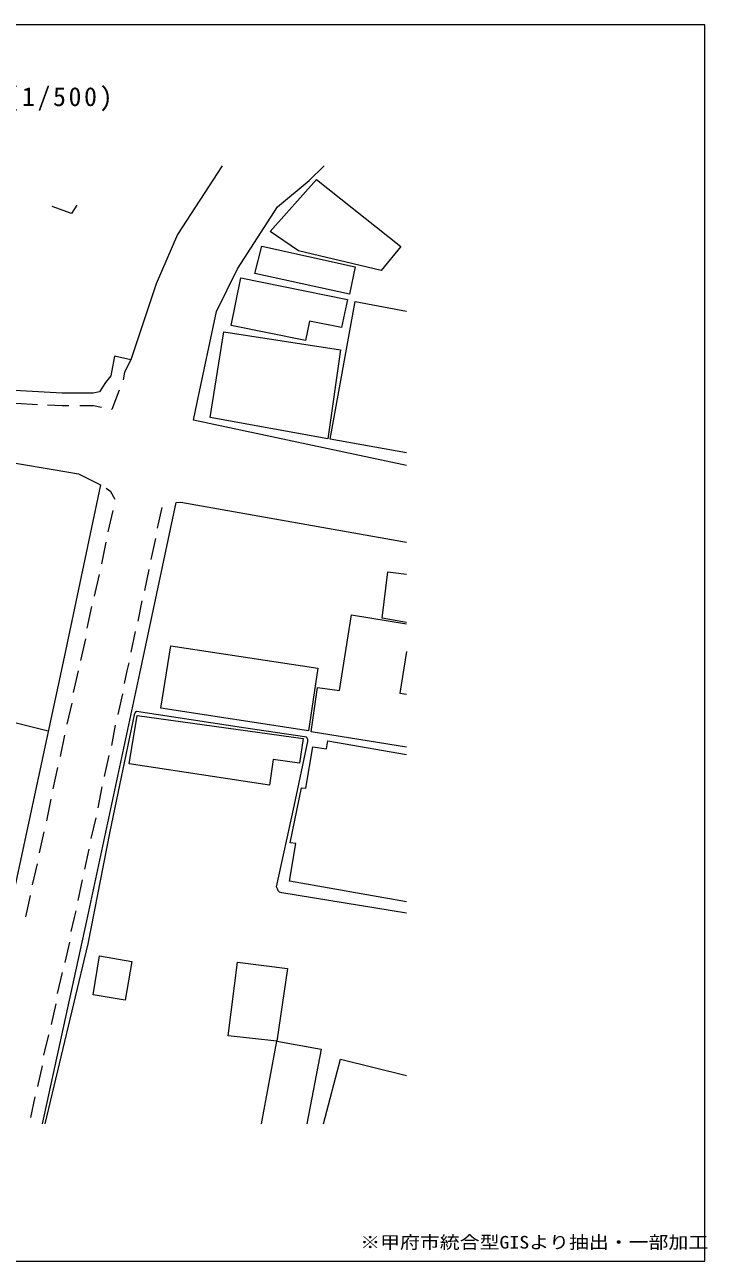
# Model space of a CAD drawing. Units: millimetres, scale not verified. Extents: x -102500 to 102766, y -71500 to 71500.
# Drawn here: x 23860 to 102766, y -71500 to 71500 of the extents above; entities that cross this region are included whole.
import ezdxf
from ezdxf.enums import TextEntityAlignment as Align

# ---------------------------------------------------------------- set-up
doc = ezdxf.new("R2010")
doc.units = ezdxf.units.MM
doc.header["$LTSCALE"] = 500
doc.layers.add('0-0_0', color=7, linetype='Continuous', lineweight=25)
doc.layers.add('0-1_DM2500_H29', color=7, linetype='Continuous', lineweight=18)
doc.styles.add('ＭＳ ゴシック', font='')
doc.styles.get('ＭＳ ゴシック').set_extended_font_data('MS Gothic')

msp = doc.modelspace()

# ---------------------------------------------------------------- linework, layer by layer
at = {"layer": '0-0_0', "color": 8, "lineweight": 18}
msp.add_lwpolyline([(-102500, -71500), (102500, -71500), (102500, 71500), (-102500, 71500)], close=True, dxfattribs=at)
at = {"layer": '0-1_DM2500_H29'}
for p, q in [((46676.3, 55196), (41538.4, 47253.8)), ((56725.9, 53490.8), (58495.4, 55196)), ((25318.1, 27530.3), (22827.4, 27692.3)), ((68007.3, 20522.7), (43360.9, 25788.8)), ((41902.9, 16271.3), (68007.3, 11650.9)), ((33519.4, 12869.3), (34066.1, 15339.8)), ((39715.9, 15663.8), (39169.1, 13274.3)), ((32790.4, 9143.3), (33276.4, 11654.3)), ((38986.9, 12099.8), (38440.1, 9669.8)), ((31939.9, 5417.3), (32486.6, 7928.3)), ((38197.1, 8495.3), (37711.1, 6065.3)), ((37407.4, 4890.8), (36921.4, 2541.8)), ((31089.4, 1731.8), (31636.1, 4202.3)), ((30360.4, -2034.7), (30907.1, 476.3)), ((36617.6, 1326.8), (36131.6, -1062.7)), ((29509.9, -5720.2), (30056.6, -3209.2)), ((28780.9, -9405.7), (29327.6, -6975.7)), ((35159.6, -5882.2), (34612.9, -8271.7)), ((34309.1, -9486.7), (33883.9, -11835.7)), ((27991.1, -13131.7), (28477.1, -10661.2)), ((33580.1, -13010.2), (33033.4, -15440.2)), ((27140.6, -16857.7), (27687.4, -14387.2)), ((32790.4, -16614.7), (32304.4, -19044.7)), ((26411.6, -20583.7), (26897.6, -18072.7)), ((32061.4, -20219.2), (31514.6, -22608.7)), ((25561.1, -24269.2), (26107.9, -21839.2)), ((31271.6, -23823.7), (30785.6, -26172.7)), ((24771.4, -27954.7), (25318.1, -25524.7)), ((30481.9, -27387.7), (29995.9, -29777.2)), ((68007.3, -31258.1), (53566.9, -28886.2)), ((25932.2, -55589.8), (31028.6, -32126.2)), ((31150.1, -34799.2), (26194.2, -55589.8)), ((29023.9, -34596.7), (28477.1, -36945.7)), ((28173.4, -38120.2), (27626.6, -40550.2)), ((27444.4, -41724.7), (26897.6, -44114.2)), ((26593.9, -45329.2), (26047.1, -47678.2)), ((25864.9, -48893.2), (25318.1, -51282.7)), ((25014.4, -52497.7), (24528.4, -54887.2))]:
    msp.add_line(p, q, dxfattribs=at)
at = {"layer": '0-1_DM2500_H29', "color": 8}
for p, q in [((59155.9, 23561.3), (62071.9, 39477.8)), ((62071.9, 39477.8), (68007.3, 38364.9)), ((68007.3, 21981.2), (59155.9, 23561.3)), ((65170.1, 2865.8), (65838.4, 8211.8)), ((65838.4, 8211.8), (68007.3, 7942.5)), ((61646.6, 3270.8), (68007.3, 2220.1)), ((68007.3, 2357), (65170.1, 2865.8)), ((-20858.5, 1670.9), (26583.1, -10160.7)), ((68007.3, -12058.9), (56968.9, -10256.2)), ((58912.9, -11309.2), (68007.3, -12883.9)), ((68007.3, -29926.1), (54478.1, -27549.7)), ((51226.2, -55589.8), (53020.1, -46058.2)), ((53020.1, -46058.2), (58123.1, -46989.7)), ((58123.1, -46989.7), (56486.2, -55589.8)), ((58408.5, -55589.8), (60370.9, -48123.7)), ((60370.9, -48123.7), (68007.3, -49999.3))]:
    msp.add_line(p, q, dxfattribs=at)
at = {"layer": '0-1_DM2500_H29'}
for points in [[(43360.9, 25788.8), (43846.9, 28016.3), (46033.9, 38343.8), (48463.9, 43284.8), (53080.9, 50453.3), (56725.9, 53490.8)], [(29874.4, 50615.3), (29266.9, 49683.8), (27019.1, 50493.8)], [(41538.4, 47253.8), (39047.6, 41543.3), (36131.6, 32754.8), (34248.4, 33159.8), (33823.1, 30891.8), (33215.6, 30122.3), (32486.6, 29028.8), (31757.6, 28907.3), (28173.4, 28907.3), (18514.1, 29433.8), (3326.6, 28259.3), (2962.1, 28259.3), (-6514.9, 26517.8), (-21702.4, 22386.8)], [(36131.6, 32754.8), (35402.6, 31337.3), (35220.4, 30446.3)], [(34795.1, 29231.3), (33944.6, 27003.8), (33883.9, 27003.8)], [(28963.1, 27408.8), (28173.4, 27408.8), (26472.4, 27489.8)], [(32729.6, 27246.8), (31818.4, 27408.8), (30238.9, 27408.8)], [(4298.6, 20321.3), (18878.6, 21455.3), (27140.6, 20078.3), (30056.6, 19551.8), (32608.1, 18296.3), (28416.4, -1629.7), (22280.6, -30182.2), (17056.1, -54117.7)], [(34309.1, 16595.3), (33823.1, 17486.3), (33276.4, 17850.8)], [(31028.6, -32126.2), (37164.4, -3533.2), (41356.1, 16230.8), (41902.9, 16271.3)], [(35888.6, -2277.7), (35645.6, -3209.2), (35341.9, -4667.2)], [(53566.9, -28886.2), (53323.9, -28805.2), (53141.6, -28643.2), (53080.9, -28440.7), (52959.4, -28197.7), (55024.9, -18882.7), (56604.4, -11390.2), (56604.4, -11147.2), (56482.9, -10944.7), (56482.9, -10904.2), (49435.9, -9851.2), (36799.9, -7907.2), (36617.6, -8028.7), (36496.1, -8312.2), (33701.6, -21798.7), (31150.1, -34799.2)], [(23981.6, -31680.7), (24224.6, -30627.7), (24528.4, -29210.2)], [(29752.9, -30992.2), (29570.6, -31761.7), (29206.1, -33381.7)]]:
    msp.add_lwpolyline(points, dxfattribs=at)
at = {"layer": '0-1_DM2500_H29', "color": 8}
for points in [[(57576.4, 53612.3), (67357.1, 45836.3), (65048.6, 43082.3), (55510.9, 45350.3), (52230.4, 47577.8)], [(62071.9, 43487.3), (61403.6, 40328.3), (50468.6, 42717.8), (51258.4, 45876.8)], [(48828.4, 42231.8), (61160.6, 39720.8), (60492.4, 36480.8), (56786.6, 37209.8), (56300.6, 34982.3), (47734.9, 36723.8)], [(60370.9, 33888.8), (58912.9, 23601.8), (45304.9, 26072.3), (46884.4, 35994.8)], [(57758.6, -2925.7), (56665.1, -10175.2), (39594.4, -7542.7), (40748.6, -333.7)], [(56057.6, -11025.7), (55632.4, -13901.2), (52594.9, -13455.7), (52169.6, -16452.7), (35949.4, -13982.2), (36860.6, -8393.2)], [(36253.1, -36824.2), (35463.4, -41319.7), (31757.6, -40671.7), (32486.6, -36176.2)], [(53020.1, -46058.2), (47370.4, -45410.2), (48463.9, -36905.2), (54235.1, -37634.2)]]:
    msp.add_lwpolyline(points, close=True, dxfattribs=at)
for points in [[(56968.9, -10256.2), (57697.9, -5153.2), (60249.4, -5477.2), (61646.6, 3270.8)], [(68007.3, -999.6), (67235.6, -5801.2), (68007.3, -5928.9)], [(56361.4, -16776.7), (57151.1, -11997.7), (58730.6, -12240.7), (58912.9, -11309.2)], [(54478.1, -27549.7), (55207.1, -23175.7), (54538.9, -23094.7), (55875.4, -16736.2), (56361.4, -16776.7)]]:
    msp.add_lwpolyline(points, dxfattribs=at)

# ---------------------------------------------------------------- texts
at = {"layer": '0-0_0', "style": 'ＭＳ ゴシック', "width": 1.15}
msp.add_text('※甲府市統合型GISより抽出・一部加工', height=1466, dxfattribs=at).set_placement((62644.8, -70474.9), align=Align.BOTTOM_LEFT)
at = {"layer": '0-0_0', "insert": (-32250, 61500), "char_height": 2199, "attachment_point": 7, "style": 'ＭＳ ゴシック'}
msp.add_mtext('\\T1.2;社会教育センター跡地現況平面図(1/500)', dxfattribs=at)

doc.saveas('drawing.dxf')
